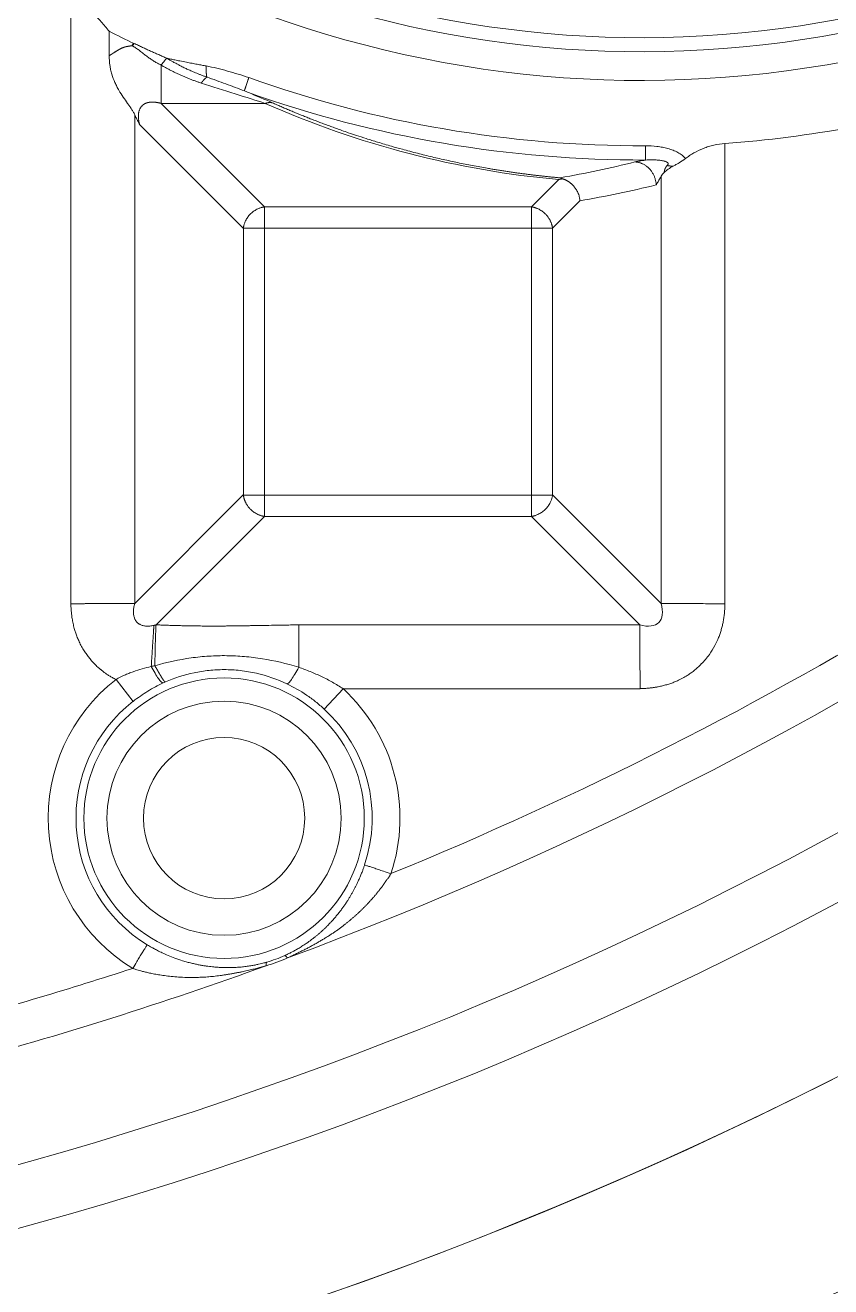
# Model space of a CAD drawing. Header units: millimetres. Extents: x 559 to 1112, y 323 to 643.
# Drawn here: x 741.99 to 759.47, y 403.08 to 430.45 of the extents above; entities that cross this region are included whole.
import ezdxf

# ---------------------------------------------------------------- set-up
doc = ezdxf.new("R2010")
doc.units = ezdxf.units.MM
doc.layers.add('core', color=7, linetype='Continuous', lineweight=20)

msp = doc.modelspace()

# ---------------------------------------------------------------- linework, layer by layer
at = {"layer": 'core', "lineweight": 13}
for p, q in [((742.983, 431.06), (742.983, 417.891)), ((743.815, 429.785), (743.815, 430.317)), ((744.939, 428.752), (744.939, 429.584)), ((744.939, 428.752), (747.2, 428.752)), ((744.939, 428.752), (747.182, 426.507)), ((744.369, 417.901), (744.369, 428.505)), ((746.724, 426.043), (744.477, 428.29)), ((757.176, 417.895), (757.176, 427.884)), ((752.977, 426.507), (753.568, 427.1)), ((755.79, 427.17), (755.79, 417.901)), ((747.182, 426.047), (747.182, 426.507)), ((752.977, 426.507), (747.182, 426.507)), ((752.977, 426.507), (752.977, 426.047)), ((754.03, 426.638), (753.435, 426.043)), ((746.725, 426.047), (747.182, 426.047)), ((747.182, 426.047), (752.977, 426.047)), ((747.182, 420.252), (747.182, 426.047)), ((752.977, 426.047), (753.435, 426.047)), ((752.977, 426.047), (752.977, 420.252)), ((744.369, 417.901), (746.724, 420.256)), ((747.182, 420.252), (746.724, 420.252)), ((747.182, 419.791), (747.182, 420.252)), ((752.977, 420.252), (747.182, 420.252)), ((753.435, 420.252), (752.977, 420.252)), ((752.977, 420.252), (752.977, 419.791)), ((753.435, 420.256), (755.79, 417.901)), ((747.182, 419.791), (744.831, 417.438)), ((747.182, 419.791), (752.977, 419.791)), ((755.328, 417.439), (752.977, 419.791)), ((755.328, 417.439), (747.926, 417.439)), ((743.964, 416.254), (744.334, 415.778)), ((748.481, 415.609), (748.889, 416.053)), ((748.889, 416.053), (755.334, 416.053))]:
    msp.add_line(p, q, dxfattribs=at)
for radius in [3.043, 2.541, 1.75]:
    msp.add_circle((746.307, 413.243), radius, dxfattribs=at)
for centre, radius, start, end in [((719.145, 493.318), 100.6, 305.96599, 77.45703), ((719.145, 493.318), 100.175, 305.97379, 77.45703), ((719.145, 493.318), 99.403, 314.29502, 77.77562), ((719.145, 493.318), 99.101, 314.55525, 77.77562), ((719.145, 493.318), 99.011, 314.62948, 77.83606), ((719.145, 487.282), 85.99, 282.44405, 347.55593), ((719.145, 487.282), 84.657, 283.17659, 346.81803), ((755.361, 453.078), 23.828, 155, 0), ((755.361, 453.078), 23.204, 155, 0), ((755.361, 453.078), 22.9, 155, 0), ((719.145, 487.282), 82.185, 290.31629, 318.42626), ((755.361, 453.078), 25.522, 243.102, 244.4513), ((755.361, 453.078), 25.246, 250.2831, 270.2026), ((755.361, 453.078), 25.554, 250.4683, 270.2026), ((755.361, 453.078), 25.259, 274.1211, 280.3825), ((719.145, 487.282), 81.296, 292.25007, 301.59268), ((746.307, 413.243), 3.816, 127.915, 238.682), ((746.307, 413.243), 3.816, 341.61, 47.4296), ((746.307, 413.243), 3.213, 127.8901, 238.6819), ((746.307, 413.243), 3.213, 341.6101, 47.4296), ((719.145, 487.282), 89.341, 235.50132, 304.49868), ((719.145, 487.282), 89.341, 270, 304.49868), ((719.145, 493.318), 99.011, 270, 305.90558), ((719.145, 493.318), 99.101, 270, 305.91575), ((719.145, 493.318), 99.403, 234.05643, 305.94357), ((719.145, 493.318), 100.175, 234.02621, 305.97379), ((719.145, 493.318), 100.6, 270, 305.96564), ((719.145, 487.282), 81.296, 285.04364, 288.04197), ((719.145, 487.282), 82.185, 285.04366, 289.97575)]:
    msp.add_arc(centre, radius, start, end, dxfattribs=at)
for points, degree, knots in [([(743.815, 430.317), (743.76, 430.388), (743.702, 430.457), (743.579, 430.592), (743.514, 430.657), (743.41, 430.752), (743.375, 430.783), (743.32, 430.828), (743.301, 430.843), (743.264, 430.873), (743.245, 430.888), (743.187, 430.931), (743.147, 430.958), (743.067, 431.011), (743.025, 431.036), (742.983, 431.06)], 3, [0, 0, 0, 0, 0.25, 0.25, 0.5, 0.5, 0.625, 0.625, 0.6875, 0.6875, 0.75, 0.75, 0.875, 0.875, 1, 1, 1, 1]), ([(744.354, 430.05), (744.353, 430.049), (744.351, 430.046), (744.348, 430.041), (744.345, 430.036), (744.342, 430.031), (744.339, 430.026), (744.337, 430.022), (744.335, 430.019), (744.334, 430.017), (744.332, 430.015), (744.33, 430.013), (744.327, 430.011), (744.325, 430.01), (744.322, 430.008), (744.318, 430.007), (744.315, 430.006), (744.311, 430.005), (744.308, 430.004), (744.307, 430.004)], 3, [0, 0, 0, 0, 0.082623, 0.164832, 0.246717, 0.328366, 0.409859, 0.49127, 0.528017, 0.565374, 0.603905, 0.644107, 0.686401, 0.731141, 0.778616, 0.829061, 0.88267, 0.939605, 1, 1, 1, 1]), ([(745.064, 429.732), (745.034, 429.745), (744.975, 429.771), (744.888, 429.81), (744.8, 429.849), (744.713, 429.888), (744.625, 429.928), (744.537, 429.969), (744.448, 430.011), (744.387, 430.039), (744.356, 430.053)], 3, [0, 0, 0, 0, 0.124278, 0.248091, 0.37159, 0.494856, 0.617987, 0.742133, 0.868927, 1, 1, 1, 1]), ([(743.815, 429.785), (743.861, 429.818), (743.929, 429.861), (744.008, 429.91), (744.046, 429.931), (744.109, 429.965), (744.171, 429.981), (744.206, 429.989), (744.307, 430.004)], 2, [0, 0, 0, 0.25, 0.25, 0.5, 0.5, 0.75, 0.75, 1, 1, 1]), ([(743.815, 429.785), (743.815, 429.716), (743.819, 429.649), (743.833, 429.55), (743.839, 429.517), (743.853, 429.452), (743.862, 429.419), (743.89, 429.323), (743.913, 429.262), (743.952, 429.175), (743.972, 429.132), (743.994, 429.091), (744.009, 429.063), (744.017, 429.05), (744.055, 428.984), (744.087, 428.934), (744.151, 428.841), (744.182, 428.796), (744.228, 428.732), (744.242, 428.711), (744.271, 428.67), (744.285, 428.65), (744.312, 428.609), (744.324, 428.589), (744.348, 428.548), (744.359, 428.527), (744.369, 428.505)], 3, [0, 0, 0, 0, 0.125, 0.125, 0.1875, 0.1875, 0.25, 0.25, 0.375, 0.375, 0.4375, 0.46875, 0.46875, 0.5, 0.5, 0.625, 0.625, 0.75, 0.75, 0.8125, 0.8125, 0.875, 0.875, 0.9375, 0.9375, 1, 1, 1, 1]), ([(744.307, 430.004), (744.31, 430.003), (744.316, 430), (744.326, 429.995), (744.338, 429.988), (744.352, 429.98), (744.369, 429.971), (744.394, 429.955), (744.425, 429.933), (744.461, 429.906), (744.498, 429.877), (744.536, 429.846), (744.575, 429.816), (744.611, 429.788), (744.645, 429.762), (744.682, 429.736), (744.718, 429.712), (744.755, 429.688), (744.791, 429.665), (744.828, 429.643), (744.865, 429.622), (744.902, 429.603), (744.927, 429.59), (744.939, 429.584)], 3, [0, 0, 0, 0, 0.011425, 0.026184, 0.04421, 0.065434, 0.089788, 0.117217, 0.181066, 0.239491, 0.293834, 0.363022, 0.434478, 0.485614, 0.545059, 0.603924, 0.662222, 0.719961, 0.777143, 0.83376, 0.889793, 0.945217, 1, 1, 1, 1]), ([(745.064, 429.732), (745.062, 429.73), (745.059, 429.728), (745.054, 429.723), (745.049, 429.718), (745.044, 429.713), (745.038, 429.706), (745.032, 429.699), (745.025, 429.692), (745.018, 429.683), (745.011, 429.674), (745.002, 429.662), (744.991, 429.648), (744.979, 429.633), (744.968, 429.618), (744.957, 429.605), (744.948, 429.594), (744.942, 429.587), (744.939, 429.584)], 3, [0, 0, 0, 0, 0.034695, 0.072653, 0.113919, 0.158542, 0.206567, 0.258039, 0.313, 0.37149, 0.433547, 0.499201, 0.60575, 0.703304, 0.791626, 0.870562, 0.940026, 1, 1, 1, 1]), ([(745.812, 429.194), (745.801, 429.197), (745.778, 429.205), (745.744, 429.216), (745.71, 429.228), (745.676, 429.24), (745.642, 429.253), (745.608, 429.265), (745.574, 429.278), (745.541, 429.291), (745.507, 429.305), (745.473, 429.319), (745.439, 429.333), (745.406, 429.347), (745.372, 429.362), (745.339, 429.377), (745.305, 429.393), (745.272, 429.409), (745.238, 429.425), (745.205, 429.441), (745.171, 429.458), (745.138, 429.475), (745.105, 429.492), (745.072, 429.51), (745.038, 429.528), (745.005, 429.546), (744.972, 429.565), (744.95, 429.577), (744.939, 429.584)], 3, [0, 0, 0, 0, 0.037569, 0.075198, 0.112887, 0.150638, 0.188453, 0.226333, 0.26428, 0.302296, 0.340381, 0.378539, 0.416769, 0.455074, 0.493454, 0.531913, 0.57045, 0.609068, 0.647769, 0.686552, 0.725421, 0.764376, 0.803419, 0.842551, 0.881774, 0.921088, 0.960497, 1, 1, 1, 1]), ([(745.064, 429.732), (745.074, 429.73), (745.103, 429.724), (745.16, 429.712), (745.245, 429.694), (745.358, 429.672), (745.484, 429.647), (745.609, 429.623), (745.721, 429.602), (745.823, 429.583), (745.887, 429.571), (745.917, 429.565)], 3, [0, 0, 0, 0, 0.035, 0.102548, 0.2026, 0.335092, 0.499942, 0.644035, 0.775386, 0.89403, 1, 1, 1, 1]), ([(745.064, 429.732), (745.066, 429.731), (745.07, 429.728), (745.08, 429.723), (745.093, 429.715), (745.111, 429.705), (745.132, 429.693), (745.157, 429.678), (745.187, 429.661), (745.22, 429.642), (745.261, 429.62), (745.313, 429.592), (745.383, 429.556), (745.448, 429.524), (745.503, 429.498), (745.543, 429.48), (745.587, 429.46), (745.635, 429.439), (745.687, 429.417), (745.743, 429.394), (745.803, 429.37), (745.867, 429.346), (745.911, 429.33), (745.933, 429.322)], 3, [0, 0, 0, 0, 0.006439, 0.017569, 0.033453, 0.054136, 0.079637, 0.109954, 0.145057, 0.184895, 0.22939, 0.289433, 0.370598, 0.472664, 0.51462, 0.560793, 0.611164, 0.665709, 0.724402, 0.787214, 0.85411, 0.925053, 1, 1, 1, 1]), ([(745.917, 429.566), (745.995, 429.551), (746.073, 429.534), (746.228, 429.496), (746.305, 429.476), (746.46, 429.433), (746.537, 429.411), (746.691, 429.363), (746.768, 429.338), (746.844, 429.312)], 3, [0, 0, 0, 0, 0.25, 0.25, 0.5, 0.5, 0.75, 0.75, 1, 1, 1, 1]), ([(746.748, 429.023), (746.682, 429.049), (746.615, 429.074), (746.481, 429.125), (746.413, 429.15), (746.277, 429.2), (746.209, 429.225), (746.072, 429.274), (746.003, 429.298), (745.933, 429.322)], 3, [0, 0, 0, 0, 0.25, 0.25, 0.5, 0.5, 0.75, 0.75, 1, 1, 1, 1]), ([(746.748, 429.023), (746.75, 429.03), (746.754, 429.042), (746.761, 429.066), (746.766, 429.08), (746.771, 429.096), (746.775, 429.107), (746.777, 429.113), (746.787, 429.144), (746.797, 429.173), (746.813, 429.221), (746.82, 429.242), (746.829, 429.267), (746.831, 429.274), (746.833, 429.279), (746.834, 429.281), (746.837, 429.293), (746.841, 429.303), (746.844, 429.312)], 3, [0, 0, 0, 0, 0.25, 0.25, 0.375, 0.4375, 0.4375, 0.5, 0.5, 0.75, 0.75, 0.875, 0.90625, 0.921875, 0.921875, 0.9375, 0.9375, 1, 1, 1, 1]), ([(744.939, 428.752), (744.934, 428.754), (744.925, 428.756), (744.911, 428.76), (744.898, 428.763), (744.884, 428.766), (744.871, 428.769), (744.858, 428.771), (744.845, 428.774), (744.832, 428.775), (744.82, 428.777), (744.807, 428.778), (744.795, 428.78), (744.783, 428.78), (744.771, 428.781), (744.759, 428.781), (744.748, 428.781), (744.736, 428.781), (744.725, 428.78), (744.714, 428.78), (744.704, 428.779), (744.693, 428.777), (744.683, 428.776), (744.673, 428.774), (744.663, 428.772), (744.653, 428.77), (744.643, 428.767), (744.634, 428.765), (744.625, 428.762), (744.616, 428.758), (744.608, 428.755), (744.599, 428.751), (744.591, 428.747), (744.583, 428.743), (744.575, 428.739), (744.568, 428.734), (744.56, 428.729), (744.553, 428.724), (744.547, 428.719), (744.54, 428.713), (744.534, 428.708), (744.525, 428.7), (744.515, 428.689), (744.504, 428.674), (744.493, 428.659), (744.484, 428.643), (744.476, 428.625), (744.469, 428.607), (744.462, 428.588), (744.457, 428.568), (744.453, 428.547), (744.45, 428.525), (744.448, 428.502), (744.448, 428.478), (744.448, 428.454), (744.45, 428.428), (744.453, 428.402), (744.457, 428.375), (744.462, 428.347), (744.469, 428.319), (744.474, 428.3), (744.477, 428.29)], 3, [0, 0, 0, 0, 0.017943, 0.035555, 0.052836, 0.06979, 0.086419, 0.102725, 0.11871, 0.134379, 0.149733, 0.164776, 0.179511, 0.193942, 0.208073, 0.221907, 0.23545, 0.248706, 0.261679, 0.274375, 0.2868, 0.29896, 0.310861, 0.322509, 0.333913, 0.34508, 0.356018, 0.366736, 0.377244, 0.387551, 0.397668, 0.407606, 0.417376, 0.426992, 0.436466, 0.445812, 0.455043, 0.464175, 0.473222, 0.4822, 0.491125, 0.500014, 0.518762, 0.537752, 0.55713, 0.577035, 0.597593, 0.61892, 0.64112, 0.664284, 0.688493, 0.713818, 0.740321, 0.768056, 0.797071, 0.827405, 0.859096, 0.892175, 0.926669, 0.962604, 1, 1, 1, 1]), ([(753.602, 427.137), (753.588, 427.138), (753.56, 427.141), (753.518, 427.145), (753.475, 427.149), (753.433, 427.153), (753.39, 427.157), (753.347, 427.161), (753.303, 427.166), (753.26, 427.171), (753.216, 427.175), (753.173, 427.18), (753.129, 427.185), (753.085, 427.19), (753.04, 427.196), (752.996, 427.201), (752.951, 427.206), (752.906, 427.212), (752.861, 427.218), (752.816, 427.224), (752.77, 427.23), (752.724, 427.236), (752.679, 427.242), (752.633, 427.248), (752.586, 427.255), (752.54, 427.262), (752.493, 427.269), (752.447, 427.276), (752.4, 427.283), (752.353, 427.29), (752.305, 427.297), (752.258, 427.305), (752.21, 427.313), (752.162, 427.32), (752.114, 427.328), (752.066, 427.337), (751.926, 427.361), (751.695, 427.403), (751.375, 427.467), (751.057, 427.536), (750.74, 427.61), (750.501, 427.67), (750.312, 427.719), (750.15, 427.763), (749.916, 427.829), (749.654, 427.906), (749.401, 427.986), (749.189, 428.054), (749.014, 428.113), (748.873, 428.162), (748.754, 428.204), (748.647, 428.243), (748.541, 428.282), (748.436, 428.321), (748.332, 428.361), (748.229, 428.4), (748.128, 428.44), (748.027, 428.48), (747.928, 428.521), (747.83, 428.561), (747.733, 428.602), (747.637, 428.642), (747.543, 428.683), (747.449, 428.724), (747.388, 428.752), (747.357, 428.765)], 3, [0, 0, 0, 0, 0.005648, 0.01133, 0.017045, 0.022793, 0.028576, 0.034392, 0.040243, 0.046128, 0.052048, 0.058004, 0.063994, 0.07002, 0.076082, 0.08218, 0.088314, 0.094484, 0.100692, 0.106937, 0.113219, 0.119538, 0.125896, 0.132292, 0.138727, 0.1452, 0.151712, 0.158264, 0.164856, 0.171488, 0.17816, 0.184873, 0.191626, 0.198422, 0.205258, 0.212137, 0.219058, 0.265392, 0.312369, 0.360033, 0.408425, 0.457584, 0.471828, 0.497591, 0.535178, 0.58505, 0.626597, 0.662685, 0.693099, 0.717657, 0.73683, 0.755963, 0.775053, 0.794098, 0.813097, 0.832047, 0.850946, 0.869791, 0.888579, 0.90731, 0.925979, 0.944586, 0.963126, 0.981599, 1, 1, 1, 1]), ([(757.176, 427.884), (757.094, 427.878), (757.014, 427.866), (756.897, 427.839), (756.859, 427.828), (756.802, 427.81), (756.783, 427.804), (756.746, 427.791), (756.727, 427.784), (756.636, 427.748), (756.568, 427.714), (756.47, 427.659), (756.439, 427.639), (756.377, 427.598), (756.348, 427.577), (756.319, 427.555)], 3, [0, 0, 0, 0, 0.25, 0.25, 0.375, 0.375, 0.4375, 0.4375, 0.5, 0.5, 0.75, 0.75, 0.875, 0.875, 1, 1, 1, 1]), ([(756.319, 427.555), (756.297, 427.581), (756.273, 427.605), (756.23, 427.638), (756.216, 427.649), (756.185, 427.668), (756.169, 427.678), (756.12, 427.705), (756.086, 427.721), (756.031, 427.742), (756.013, 427.749), (755.975, 427.761), (755.956, 427.767), (755.899, 427.783), (755.86, 427.792), (755.78, 427.808), (755.74, 427.814), (755.617, 427.828), (755.534, 427.833), (755.451, 427.832)], 3, [0, 0, 0, 0, 0.125, 0.125, 0.1875, 0.1875, 0.25, 0.25, 0.375, 0.375, 0.4375, 0.4375, 0.5, 0.5, 0.625, 0.625, 0.75, 0.75, 1, 1, 1, 1]), ([(755.451, 427.832), (755.451, 427.789), (755.451, 427.75), (755.451, 427.68), (755.451, 427.649), (755.451, 427.596), (755.451, 427.575), (755.452, 427.542), (755.452, 427.53), (755.452, 427.524)], 3, [0, 0, 0, 0, 0.25, 0.25, 0.5, 0.5, 0.75, 0.75, 1, 1, 1, 1]), ([(755.223, 427.482), (755.226, 427.483), (755.232, 427.484), (755.242, 427.486), (755.251, 427.488), (755.261, 427.491), (755.272, 427.493), (755.282, 427.495), (755.293, 427.497), (755.304, 427.499), (755.315, 427.501), (755.328, 427.504), (755.343, 427.507), (755.362, 427.51), (755.383, 427.513), (755.405, 427.517), (755.428, 427.521), (755.444, 427.523), (755.452, 427.524)], 3, [0, 0, 0, 0, 0.050194, 0.100358, 0.150498, 0.200621, 0.250733, 0.300842, 0.350953, 0.401074, 0.451211, 0.501371, 0.575951, 0.650583, 0.738002, 0.825354, 0.912675, 1, 1, 1, 1]), ([(755.922, 427.405), (755.928, 427.41), (755.932, 427.416), (755.938, 427.425), (755.94, 427.429), (755.942, 427.436), (755.943, 427.44), (755.942, 427.445), (755.942, 427.447), (755.941, 427.451), (755.94, 427.454), (755.938, 427.458), (755.937, 427.46), (755.934, 427.464), (755.932, 427.466), (755.928, 427.47), (755.925, 427.472), (755.92, 427.475), (755.918, 427.477), (755.909, 427.482), (755.903, 427.485), (755.891, 427.49), (755.884, 427.492), (755.872, 427.496), (755.865, 427.498), (755.846, 427.503), (755.833, 427.506), (755.794, 427.514), (755.768, 427.517), (755.717, 427.523), (755.692, 427.524), (755.643, 427.527), (755.618, 427.528), (755.545, 427.528), (755.498, 427.527), (755.452, 427.524)], 3, [0, 0, 0, 0, 0.0625, 0.0625, 0.09375, 0.09375, 0.125, 0.125, 0.140625, 0.140625, 0.15625, 0.15625, 0.171875, 0.171875, 0.1875, 0.1875, 0.203125, 0.203125, 0.21875, 0.21875, 0.25, 0.25, 0.28125, 0.28125, 0.3125, 0.3125, 0.375, 0.375, 0.5, 0.5, 0.625, 0.625, 0.75, 0.75, 1, 1, 1, 1]), ([(756.047, 427.388), (756.01, 427.369), (755.976, 427.348), (755.93, 427.314), (755.915, 427.303), (755.886, 427.28), (755.872, 427.268), (755.859, 427.255)], 3, [0, 0, 0, 0, 0.5, 0.5, 0.75, 0.75, 1, 1, 1, 1]), ([(756.319, 427.555), (756.272, 427.519), (756.225, 427.488), (756.156, 427.448), (756.134, 427.435), (756.09, 427.411), (756.068, 427.399), (756.047, 427.388)], 3, [0, 0, 0, 0, 0.5, 0.5, 0.75, 0.75, 1, 1, 1, 1]), ([(753.655, 427.114), (753.658, 427.113), (753.665, 427.111), (753.675, 427.108), (753.685, 427.104), (753.695, 427.1), (753.705, 427.096), (753.716, 427.091), (753.726, 427.087), (753.736, 427.081), (753.746, 427.076), (753.757, 427.07), (753.767, 427.064), (753.777, 427.058), (753.787, 427.051), (753.797, 427.044), (753.807, 427.037), (753.817, 427.029), (753.827, 427.021), (753.837, 427.013), (753.847, 427.005), (753.856, 426.996), (753.866, 426.987), (753.875, 426.977), (753.884, 426.968), (753.893, 426.958), (753.902, 426.947), (753.915, 426.931), (753.932, 426.908), (753.953, 426.876), (753.974, 426.838), (753.993, 426.795), (754.009, 426.751), (754.019, 426.711), (754.025, 426.68), (754.029, 426.656), (754.03, 426.643), (754.03, 426.638)], 3, [0, 0, 0, 0, 0.016892, 0.033983, 0.051272, 0.068757, 0.086437, 0.10431, 0.122373, 0.140623, 0.159057, 0.177673, 0.196466, 0.215434, 0.234571, 0.253874, 0.273338, 0.292959, 0.31273, 0.332647, 0.352703, 0.372894, 0.393212, 0.413652, 0.434206, 0.454868, 0.47563, 0.496485, 0.549309, 0.60891, 0.674968, 0.747024, 0.825048, 0.888701, 0.938653, 0.975567, 1, 1, 1, 1]), ([(755.683, 426.982), (755.686, 426.988), (755.694, 427.002), (755.707, 427.026), (755.724, 427.055), (755.743, 427.089), (755.765, 427.128), (755.782, 427.155), (755.79, 427.17)], 3, [0, 0, 0, 0, 0.098145, 0.223198, 0.375434, 0.555248, 0.763189, 1, 1, 1, 1]), ([(755.859, 427.255), (755.846, 427.243), (755.834, 427.23), (755.811, 427.202), (755.8, 427.186), (755.79, 427.17)], 3, [0, 0, 0, 0, 0.5, 0.5, 1, 1, 1, 1]), ([(747.182, 426.507), (747.182, 426.507), (747.181, 426.507), (747.18, 426.507), (747.179, 426.506), (747.177, 426.506), (747.174, 426.506), (747.172, 426.505), (747.169, 426.505), (747.165, 426.504), (747.161, 426.504), (747.157, 426.503), (747.152, 426.502), (747.147, 426.501), (747.137, 426.499), (747.121, 426.495), (747.096, 426.487), (747.061, 426.474), (747.02, 426.456), (746.979, 426.432), (746.941, 426.406), (746.906, 426.378), (746.875, 426.349), (746.845, 426.317), (746.819, 426.282), (746.794, 426.245), (746.775, 426.209), (746.76, 426.176), (746.75, 426.148), (746.742, 426.123), (746.736, 426.1), (746.731, 426.08), (746.727, 426.062), (746.726, 426.052), (746.725, 426.047)], 3, [0, 0, 0, 0, 0.001456, 0.003322, 0.005706, 0.00865, 0.01216, 0.016222, 0.020816, 0.025915, 0.031506, 0.037494, 0.044733, 0.053222, 0.06296, 0.089233, 0.125967, 0.177299, 0.252368, 0.319085, 0.383842, 0.446637, 0.507469, 0.568058, 0.630111, 0.693644, 0.758674, 0.805253, 0.847798, 0.886307, 0.92078, 0.951218, 0.977623, 1, 1, 1, 1]), ([(753.435, 426.047), (753.434, 426.05), (753.433, 426.056), (753.431, 426.066), (753.429, 426.078), (753.426, 426.09), (753.423, 426.104), (753.419, 426.118), (753.414, 426.134), (753.409, 426.15), (753.402, 426.168), (753.395, 426.186), (753.385, 426.208), (753.372, 426.232), (753.357, 426.258), (753.341, 426.282), (753.323, 426.306), (753.304, 426.328), (753.271, 426.363), (753.218, 426.408), (753.157, 426.447), (753.11, 426.469), (753.083, 426.48), (753.059, 426.488), (753.038, 426.495), (753.022, 426.499), (753.011, 426.501), (753.004, 426.503), (752.998, 426.504), (752.994, 426.505), (752.989, 426.505), (752.986, 426.506), (752.983, 426.506), (752.98, 426.507), (752.979, 426.507), (752.978, 426.507), (752.977, 426.507)], 3, [0, 0, 0, 0, 0.013779, 0.029189, 0.046231, 0.064905, 0.085214, 0.107156, 0.130733, 0.155945, 0.182791, 0.211271, 0.241384, 0.284905, 0.327764, 0.369966, 0.411516, 0.452419, 0.492679, 0.616116, 0.747567, 0.800226, 0.842375, 0.874014, 0.9107, 0.937032, 0.949692, 0.960179, 0.968492, 0.975589, 0.981869, 0.98729, 0.991802, 0.995381, 0.998058, 1, 1, 1, 1]), ([(746.725, 420.252), (746.725, 420.249), (746.726, 420.242), (746.728, 420.231), (746.731, 420.22), (746.734, 420.207), (746.737, 420.193), (746.741, 420.178), (746.746, 420.162), (746.752, 420.146), (746.759, 420.128), (746.766, 420.109), (746.777, 420.087), (746.789, 420.063), (746.805, 420.037), (746.822, 420.013), (746.839, 419.989), (746.858, 419.968), (746.891, 419.933), (746.943, 419.889), (747.004, 419.851), (747.051, 419.829), (747.078, 419.818), (747.101, 419.81), (747.122, 419.804), (747.139, 419.8), (747.152, 419.797), (747.161, 419.795), (747.167, 419.794), (747.172, 419.793), (747.175, 419.793), (747.178, 419.792), (747.18, 419.792), (747.182, 419.792), (747.182, 419.791)], 3, [0, 0, 0, 0, 0.01455, 0.030683, 0.048402, 0.067706, 0.088597, 0.111075, 0.135141, 0.160795, 0.188036, 0.216864, 0.247279, 0.291349, 0.33451, 0.376768, 0.418129, 0.458596, 0.498174, 0.619913, 0.749964, 0.80214, 0.843903, 0.875251, 0.911606, 0.9377, 0.955706, 0.968868, 0.977739, 0.984436, 0.989704, 0.994039, 0.997419, 1, 1, 1, 1]), ([(752.977, 419.791), (752.978, 419.792), (752.979, 419.792), (752.981, 419.792), (752.984, 419.793), (752.987, 419.793), (752.991, 419.794), (752.994, 419.794), (752.999, 419.795), (753.008, 419.797), (753.02, 419.8), (753.038, 419.804), (753.063, 419.811), (753.097, 419.824), (753.138, 419.842), (753.179, 419.866), (753.216, 419.891), (753.251, 419.918), (753.282, 419.947), (753.311, 419.978), (753.338, 420.013), (753.363, 420.05), (753.383, 420.086), (753.398, 420.119), (753.408, 420.147), (753.417, 420.173), (753.423, 420.197), (753.428, 420.217), (753.432, 420.236), (753.434, 420.247), (753.435, 420.252)], 3, [0, 0, 0, 0, 0.002575, 0.005952, 0.010288, 0.015562, 0.019737, 0.024926, 0.031128, 0.044233, 0.06229, 0.088326, 0.12473, 0.17559, 0.249972, 0.316026, 0.380045, 0.442026, 0.50197, 0.56163, 0.623308, 0.687018, 0.752778, 0.799851, 0.843007, 0.882242, 0.917558, 0.948954, 0.976433, 1, 1, 1, 1]), ([(744.369, 417.901), (744.367, 417.901), (744.362, 417.901), (744.353, 417.901), (744.342, 417.901), (744.331, 417.901), (744.317, 417.901), (744.302, 417.901), (744.286, 417.901), (744.267, 417.901), (744.246, 417.901), (744.222, 417.901), (744.196, 417.901), (744.168, 417.901), (744.136, 417.901), (744.101, 417.901), (744.063, 417.901), (744.022, 417.902), (743.977, 417.902), (743.928, 417.902), (743.876, 417.902), (743.809, 417.902), (743.726, 417.902), (743.628, 417.902), (743.527, 417.901), (743.452, 417.9), (743.406, 417.9), (743.387, 417.899), (743.366, 417.899), (743.344, 417.899), (743.319, 417.898), (743.293, 417.898), (743.265, 417.897), (743.236, 417.897), (743.204, 417.896), (743.171, 417.896), (743.137, 417.895), (743.101, 417.894), (743.063, 417.893), (743.023, 417.892), (742.997, 417.892), (742.983, 417.891)], 3, [0, 0, 0, 0, 0.010894, 0.023156, 0.036803, 0.051851, 0.068317, 0.08622, 0.105576, 0.126404, 0.148723, 0.172547, 0.197892, 0.224772, 0.253195, 0.28317, 0.314699, 0.347779, 0.382405, 0.41856, 0.456225, 0.495369, 0.558748, 0.621719, 0.684105, 0.745742, 0.755939, 0.767151, 0.779371, 0.792589, 0.806796, 0.82198, 0.83813, 0.855231, 0.873267, 0.892221, 0.912072, 0.932801, 0.954382, 0.976791, 1, 1, 1, 1]), ([(742.983, 417.891), (742.983, 417.881), (742.984, 417.86), (742.985, 417.827), (742.987, 417.791), (742.99, 417.752), (742.993, 417.711), (742.998, 417.667), (743.003, 417.621), (743.011, 417.572), (743.019, 417.521), (743.03, 417.468), (743.043, 417.413), (743.059, 417.348), (743.082, 417.273), (743.113, 417.186), (743.152, 417.093), (743.2, 416.994), (743.254, 416.9), (743.311, 416.813), (743.369, 416.735), (743.43, 416.66), (743.496, 416.588), (743.545, 416.541), (743.573, 416.515), (743.582, 416.508), (743.591, 416.499), (743.603, 416.489), (743.616, 416.478), (743.631, 416.466), (743.647, 416.452), (743.666, 416.438), (743.686, 416.422), (743.708, 416.406), (743.732, 416.388), (743.758, 416.37), (743.787, 416.352), (743.817, 416.332), (743.85, 416.312), (743.885, 416.292), (743.922, 416.272), (743.948, 416.259), (743.961, 416.252)], 3, [0, 0, 0, 0, 0.015117, 0.031627, 0.04951, 0.068748, 0.089321, 0.111212, 0.134401, 0.158871, 0.184605, 0.211588, 0.239805, 0.269246, 0.310717, 0.356614, 0.406874, 0.461454, 0.520332, 0.568759, 0.617038, 0.665222, 0.713363, 0.761512, 0.765949, 0.771414, 0.777907, 0.785428, 0.793978, 0.803559, 0.814172, 0.825818, 0.8385, 0.852221, 0.866984, 0.882793, 0.899654, 0.917573, 0.936558, 0.956617, 0.97776, 1, 1, 1, 1]), ([(755.334, 416.053), (755.344, 416.053), (755.362, 416.054), (755.39, 416.055), (755.418, 416.056), (755.447, 416.058), (755.477, 416.061), (755.507, 416.063), (755.537, 416.066), (755.568, 416.07), (755.6, 416.074), (755.631, 416.078), (755.664, 416.083), (755.697, 416.089), (755.749, 416.099), (755.821, 416.115), (755.911, 416.139), (755.999, 416.167), (756.069, 416.193), (756.126, 416.217), (756.173, 416.238), (756.227, 416.265), (756.288, 416.299), (756.355, 416.339), (756.427, 416.387), (756.504, 416.445), (756.584, 416.512), (756.701, 416.624), (756.834, 416.782), (756.956, 416.979), (757.027, 417.134), (757.07, 417.251), (757.097, 417.336), (757.12, 417.424), (757.135, 417.499), (757.146, 417.56), (757.153, 417.607), (757.159, 417.654), (757.165, 417.702), (757.169, 417.749), (757.172, 417.798), (757.175, 417.846), (757.176, 417.878), (757.176, 417.895)], 3, [0, 0, 0, 0, 0.009399, 0.018991, 0.028776, 0.038752, 0.048916, 0.059269, 0.069807, 0.080531, 0.091439, 0.10253, 0.113804, 0.125259, 0.136895, 0.169139, 0.201076, 0.232744, 0.264181, 0.278763, 0.296456, 0.317235, 0.341072, 0.367947, 0.397841, 0.430751, 0.466684, 0.505669, 0.59837, 0.677805, 0.744028, 0.774646, 0.805494, 0.836603, 0.868006, 0.884275, 0.900598, 0.91698, 0.933429, 0.949949, 0.966547, 0.983229, 1, 1, 1, 1]), ([(757.176, 417.895), (757.107, 417.895), (757.037, 417.896), (756.895, 417.896), (756.823, 417.897), (756.682, 417.898), (756.612, 417.898), (756.476, 417.899), (756.41, 417.899), (756.284, 417.899), (756.224, 417.9), (756.112, 417.9), (756.061, 417.9), (755.967, 417.901), (755.924, 417.901), (755.85, 417.901), (755.817, 417.901), (755.79, 417.901)], 3, [0, 0, 0, 0, 0.125, 0.125, 0.25, 0.25, 0.375, 0.375, 0.5, 0.5, 0.625, 0.625, 0.75, 0.75, 0.875, 0.875, 1, 1, 1, 1]), ([(744.784, 417.427), (744.785, 417.427), (744.786, 417.427), (744.792, 417.429), (744.797, 417.43), (744.807, 417.432), (744.811, 417.433), (744.82, 417.435), (744.824, 417.436), (744.829, 417.438), (744.83, 417.438), (744.831, 417.438)], 3, [0, 0, 0, 0, 0.056226, 0.056226, 0.370555, 0.370555, 0.68495, 0.68495, 0.923366, 0.923366, 1, 1, 1, 1]), ([(744.805, 416.552), (744.806, 416.65), (744.808, 416.745), (744.812, 416.923), (744.814, 417.006), (744.819, 417.158), (744.821, 417.227), (744.826, 417.346), (744.828, 417.397), (744.831, 417.438)], 3, [0, 0, 0, 0, 0.25, 0.25, 0.5, 0.5, 0.75, 0.75, 1, 1, 1, 1]), ([(747.926, 417.439), (747.903, 417.439), (747.855, 417.437), (747.783, 417.436), (747.709, 417.434), (747.632, 417.433), (747.524, 417.431), (747.373, 417.428), (747.218, 417.426), (747.096, 417.424), (747.019, 417.422), (746.955, 417.421), (746.901, 417.421), (746.86, 417.42), (746.829, 417.419), (746.81, 417.419), (746.794, 417.419), (746.777, 417.419), (746.754, 417.418), (746.732, 417.418), (746.71, 417.418), (746.689, 417.417), (746.667, 417.417), (746.646, 417.417), (746.625, 417.416), (746.605, 417.416), (746.585, 417.416), (746.565, 417.416), (746.545, 417.415), (746.526, 417.415), (746.506, 417.415), (746.488, 417.415), (746.469, 417.414), (746.451, 417.414), (746.433, 417.414), (746.385, 417.413), (746.3, 417.413), (746.17, 417.412), (746.048, 417.412), (745.944, 417.412), (745.867, 417.412), (745.798, 417.413), (745.736, 417.414), (745.681, 417.414), (745.606, 417.415), (745.509, 417.417), (745.389, 417.42), (745.271, 417.423), (745.157, 417.426), (745.045, 417.43), (744.937, 417.434), (744.866, 417.437), (744.831, 417.438)], 3, [0, 0, 0, 0, 0.022764, 0.046126, 0.070099, 0.094694, 0.11992, 0.175391, 0.241234, 0.269576, 0.294203, 0.315112, 0.332306, 0.345786, 0.355555, 0.361615, 0.363969, 0.371311, 0.378563, 0.385724, 0.392796, 0.399778, 0.406669, 0.413471, 0.420183, 0.426805, 0.433338, 0.439781, 0.446135, 0.452399, 0.458575, 0.464661, 0.470658, 0.476566, 0.482386, 0.488117, 0.522812, 0.564648, 0.61367, 0.640872, 0.665672, 0.688064, 0.708041, 0.725598, 0.740731, 0.780746, 0.819766, 0.857782, 0.894795, 0.930818, 0.965873, 1, 1, 1, 1]), ([(747.926, 416.518), (747.926, 416.605), (747.926, 416.798), (747.926, 417.067), (747.926, 417.294), (747.926, 417.398), (747.926, 417.439)], 3, [0, 0, 0, 0, 0.214556, 0.479354, 0.744152, 1, 1, 1, 1]), ([(755.328, 417.439), (755.328, 417.412), (755.328, 417.379), (755.328, 417.305), (755.328, 417.263), (755.329, 417.168), (755.329, 417.117), (755.329, 417.005), (755.33, 416.945), (755.33, 416.819), (755.33, 416.753), (755.331, 416.617), (755.331, 416.547), (755.332, 416.406), (755.333, 416.334), (755.333, 416.192), (755.334, 416.122), (755.334, 416.053)], 3, [0, 0, 0, 0, 0.125, 0.125, 0.25, 0.25, 0.375, 0.375, 0.5, 0.5, 0.625, 0.625, 0.75, 0.75, 0.875, 0.875, 1, 1, 1, 1]), ([(747.926, 416.518), (747.66, 416.599), (747.266, 416.691), (746.748, 416.755), (746.364, 416.774), (745.979, 416.764), (745.462, 416.711), (745.07, 416.628), (744.805, 416.552)], 3, [0, 0, 0, 0, 0.25, 0.375, 0.5, 0.625, 0.75, 1, 1, 1, 1]), ([(743.962, 416.253), (744.022, 416.287), (744.083, 416.318), (744.176, 416.36), (744.208, 416.373), (744.271, 416.398), (744.303, 416.41), (744.4, 416.443), (744.465, 416.463), (744.595, 416.501), (744.661, 416.518), (744.727, 416.536)], 3, [0, 0, 0, 0, 0.25, 0.25, 0.375, 0.375, 0.5, 0.5, 0.75, 0.75, 1, 1, 1, 1]), ([(744.986, 416.178), (744.976, 416.177), (744.962, 416.184), (744.927, 416.217), (744.906, 416.241), (744.86, 416.305), (744.835, 416.344), (744.782, 416.433), (744.754, 416.483), (744.727, 416.536)], 3, [0, 0, 0, 0, 0.25, 0.25, 0.5, 0.5, 0.75, 0.75, 1, 1, 1, 1]), ([(744.805, 416.552), (744.807, 416.549), (744.811, 416.542), (744.816, 416.531), (744.822, 416.521), (744.828, 416.511), (744.834, 416.501), (744.84, 416.49), (744.846, 416.48), (744.852, 416.47), (744.857, 416.46), (744.863, 416.45), (744.869, 416.441), (744.874, 416.431), (744.88, 416.421), (744.885, 416.412), (744.891, 416.402), (744.896, 416.393), (744.901, 416.384), (744.906, 416.375), (744.912, 416.366), (744.917, 416.358), (744.922, 416.349), (744.927, 416.341), (744.931, 416.333), (744.936, 416.325), (744.941, 416.317), (744.945, 416.31), (744.95, 416.302), (744.954, 416.295), (744.958, 416.289), (744.962, 416.282), (744.968, 416.274), (744.974, 416.264), (744.981, 416.254), (744.987, 416.244), (744.993, 416.235), (744.999, 416.228), (745.005, 416.221), (745.01, 416.215), (745.015, 416.21), (745.019, 416.206), (745.023, 416.203), (745.027, 416.201), (745.03, 416.199), (745.032, 416.199), (745.033, 416.199)], 3, [0, 0, 0, 0, 0.017281, 0.034655, 0.052118, 0.069665, 0.087294, 0.105, 0.12278, 0.140631, 0.15855, 0.176535, 0.194583, 0.212692, 0.230861, 0.249088, 0.267372, 0.285707, 0.304089, 0.322513, 0.340975, 0.359471, 0.377996, 0.396544, 0.415113, 0.433698, 0.452295, 0.4709, 0.489509, 0.50812, 0.526729, 0.545332, 0.563927, 0.598524, 0.633052, 0.66748, 0.701775, 0.735902, 0.769828, 0.80353, 0.836993, 0.8702, 0.903129, 0.935758, 0.968057, 1, 1, 1, 1]), ([(745.033, 416.199), (745.232, 416.286), (745.441, 416.353), (745.763, 416.421), (745.872, 416.438), (746.089, 416.46), (746.198, 416.466), (746.307, 416.466)], 3, [0, 0, 0, 0, 0.5, 0.5, 0.75, 0.75, 1, 1, 1, 1]), ([(746.307, 416.466), (746.425, 416.466), (746.542, 416.46), (746.776, 416.433), (746.892, 416.414), (747.237, 416.335), (747.461, 416.258), (747.671, 416.158)], 3, [0, 0, 0, 0, 0.25, 0.25, 0.5, 0.5, 1, 1, 1, 1]), ([(747.926, 416.518), (747.898, 416.465), (747.871, 416.415), (747.817, 416.326), (747.792, 416.287), (747.747, 416.223), (747.727, 416.198), (747.693, 416.165), (747.68, 416.157), (747.671, 416.158)], 3, [0, 0, 0, 0, 0.25, 0.25, 0.5, 0.5, 0.75, 0.75, 1, 1, 1, 1]), ([(747.926, 416.518), (747.969, 416.503), (748.011, 416.488), (748.094, 416.457), (748.136, 416.441), (748.26, 416.39), (748.341, 416.354), (748.502, 416.277), (748.581, 416.236), (748.737, 416.149), (748.813, 416.102), (748.889, 416.053)], 3, [0, 0, 0, 0, 0.125, 0.125, 0.25, 0.25, 0.5, 0.5, 0.75, 0.75, 1, 1, 1, 1]), ([(744.986, 416.178), (744.929, 416.151), (744.872, 416.123), (744.76, 416.063), (744.705, 416.031), (744.596, 415.964), (744.543, 415.929), (744.437, 415.856), (744.385, 415.818), (744.334, 415.778)], 3, [0, 0, 0, 0, 0.25, 0.25, 0.5, 0.5, 0.75, 0.75, 1, 1, 1, 1]), ([(748.481, 415.609), (748.419, 415.665), (748.357, 415.719), (748.228, 415.821), (748.162, 415.869), (747.96, 416.006), (747.819, 416.087), (747.671, 416.158)], 3, [0, 0, 0, 0, 0.25, 0.25, 0.5, 0.5, 1, 1, 1, 1]), ([(749.356, 412.229), (749.353, 412.22), (749.347, 412.202), (749.337, 412.173), (749.326, 412.142), (749.314, 412.107), (749.3, 412.071), (749.284, 412.031), (749.267, 411.989), (749.248, 411.944), (749.227, 411.897), (749.204, 411.847), (749.179, 411.796), (749.152, 411.742), (749.123, 411.686), (749.091, 411.628), (749.058, 411.571), (749.024, 411.515), (748.99, 411.459), (748.952, 411.402), (748.911, 411.342), (748.867, 411.281), (748.82, 411.218), (748.769, 411.154), (748.715, 411.088), (748.661, 411.027), (748.608, 410.97), (748.559, 410.918), (748.51, 410.869), (748.462, 410.823), (748.414, 410.779), (748.367, 410.737), (748.32, 410.697), (748.274, 410.66), (748.229, 410.624), (748.183, 410.59), (748.136, 410.556), (748.088, 410.523), (748.042, 410.492), (747.998, 410.463), (747.956, 410.437), (747.915, 410.413), (747.876, 410.391), (747.839, 410.37), (747.804, 410.351), (747.771, 410.334), (747.741, 410.318), (747.712, 410.304), (747.686, 410.292), (747.663, 410.28), (747.641, 410.271), (747.628, 410.264), (747.622, 410.262)], 3, [0, 0, 0, 0, 0.009601, 0.020286, 0.032054, 0.044904, 0.058835, 0.073849, 0.089948, 0.107136, 0.12542, 0.144806, 0.165302, 0.18692, 0.209668, 0.233558, 0.2586, 0.281212, 0.305228, 0.330652, 0.357489, 0.38574, 0.415396, 0.446442, 0.47887, 0.512696, 0.540954, 0.568447, 0.595173, 0.621111, 0.646243, 0.670558, 0.694048, 0.716708, 0.738534, 0.759527, 0.782307, 0.804019, 0.824669, 0.844264, 0.862815, 0.880328, 0.896815, 0.912284, 0.926742, 0.940195, 0.952649, 0.964107, 0.974571, 0.984042, 0.992518, 1, 1, 1, 1]), ([(749.928, 412.039), (749.923, 412.031), (749.914, 412.017), (749.9, 411.995), (749.886, 411.974), (749.871, 411.952), (749.857, 411.931), (749.842, 411.909), (749.827, 411.888), (749.813, 411.866), (749.797, 411.845), (749.782, 411.824), (749.767, 411.802), (749.751, 411.781), (749.736, 411.76), (749.72, 411.739), (749.704, 411.718), (749.688, 411.697), (749.671, 411.676), (749.655, 411.655), (749.638, 411.635), (749.622, 411.614), (749.605, 411.593), (749.588, 411.573), (749.571, 411.553), (749.553, 411.532), (749.536, 411.512), (749.518, 411.492), (749.5, 411.472), (749.482, 411.452), (749.464, 411.432), (749.446, 411.412), (749.427, 411.392), (749.409, 411.372), (749.39, 411.353), (749.371, 411.333), (749.352, 411.314), (749.333, 411.295), (749.313, 411.275), (749.294, 411.256), (749.274, 411.237), (749.254, 411.218), (749.234, 411.199), (749.214, 411.181), (749.194, 411.162), (749.173, 411.143), (749.152, 411.125), (749.132, 411.106), (749.111, 411.088), (749.089, 411.07), (749.068, 411.052), (749.047, 411.034), (749.025, 411.016), (749.003, 410.998), (748.981, 410.98), (748.959, 410.962), (748.937, 410.945), (748.915, 410.927), (748.892, 410.91), (748.858, 410.884), (748.81, 410.848), (748.75, 410.805), (748.688, 410.762), (748.625, 410.72), (748.56, 410.679), (748.494, 410.637), (748.427, 410.597), (748.358, 410.556), (748.288, 410.517), (748.217, 410.477), (748.144, 410.438), (748.07, 410.399), (747.994, 410.361), (747.918, 410.323), (747.84, 410.285), (747.76, 410.247), (747.707, 410.222), (747.68, 410.21)], 3, [0, 0, 0, 0, 0.008611, 0.017239, 0.025883, 0.034544, 0.043221, 0.051916, 0.060628, 0.069357, 0.078103, 0.086868, 0.09565, 0.104451, 0.11327, 0.122108, 0.130964, 0.139839, 0.148733, 0.157647, 0.16658, 0.175533, 0.184505, 0.193498, 0.20251, 0.211543, 0.220597, 0.229671, 0.238766, 0.247882, 0.257019, 0.266178, 0.275358, 0.284559, 0.293783, 0.303028, 0.312296, 0.321586, 0.330899, 0.340234, 0.349591, 0.358972, 0.368376, 0.377803, 0.387253, 0.396727, 0.406225, 0.415746, 0.425291, 0.434861, 0.444454, 0.454072, 0.463714, 0.473381, 0.483073, 0.49279, 0.502531, 0.512298, 0.52209, 0.531908, 0.557163, 0.582682, 0.60847, 0.63453, 0.660867, 0.687487, 0.714392, 0.741587, 0.769076, 0.796863, 0.824951, 0.853344, 0.882045, 0.911059, 0.940387, 0.970033, 1, 1, 1, 1]), ([(749.928, 412.039), (749.875, 412.056), (749.782, 412.087), (749.652, 412.13), (749.55, 412.164), (749.465, 412.193), (749.384, 412.219), (749.36, 412.228), (749.356, 412.229)], 3, [0, 0, 0, 0, 0.20076, 0.336288, 0.471817, 0.607345, 0.742873, 1, 1, 1, 1]), ([(744.637, 410.498), (744.635, 410.494), (744.622, 410.472), (744.577, 410.399), (744.531, 410.323), (744.475, 410.231), (744.404, 410.114), (744.353, 410.03), (744.324, 409.983)], 3, [0, 0, 0, 0, 0.257206, 0.392721, 0.528236, 0.663751, 0.799266, 1, 1, 1, 1]), ([(746.307, 410.001), (746.302, 410.001), (746.289, 410.002), (746.266, 410.003), (746.236, 410.004), (746.2, 410.006), (746.157, 410.009), (746.107, 410.013), (746.051, 410.018), (745.988, 410.025), (745.919, 410.034), (745.845, 410.046), (745.766, 410.06), (745.684, 410.077), (745.596, 410.097), (745.504, 410.121), (745.384, 410.156), (745.246, 410.203), (745.098, 410.261), (744.972, 410.317), (744.866, 410.369), (744.781, 410.414), (744.716, 410.451), (744.67, 410.478), (744.646, 410.492), (744.637, 410.498)], 3, [0, 0, 0, 0, 0.009834, 0.023611, 0.04133, 0.062985, 0.088564, 0.118042, 0.151382, 0.18855, 0.22955, 0.274399, 0.320149, 0.368906, 0.420659, 0.475399, 0.533085, 0.633607, 0.721756, 0.797773, 0.861862, 0.914137, 0.95462, 0.983266, 1, 1, 1, 1]), ([(747.232, 410.119), (747.225, 410.116), (747.204, 410.111), (747.167, 410.101), (747.116, 410.088), (747.052, 410.072), (746.974, 410.056), (746.882, 410.039), (746.8, 410.027), (746.73, 410.019), (746.677, 410.013), (746.624, 410.009), (746.571, 410.005), (746.518, 410.003), (746.465, 410.001), (746.413, 410), (746.36, 410), (746.325, 410.001), (746.307, 410.001)], 3, [0, 0, 0, 0, 0.024809, 0.064147, 0.117978, 0.186308, 0.269211, 0.366843, 0.479433, 0.536906, 0.594495, 0.652195, 0.709997, 0.767889, 0.825854, 0.883875, 0.941931, 1, 1, 1, 1]), ([(747.232, 410.119), (747.228, 410.115), (747.224, 410.106), (747.221, 410.08), (747.22, 410.063), (747.221, 410.042)], 3, [0, 0, 0, 0, 0.5, 0.5, 1, 1, 1, 1]), ([(747.622, 410.262), (747.625, 410.262), (747.63, 410.26), (747.639, 410.254), (747.647, 410.247), (747.656, 410.239), (747.666, 410.227), (747.675, 410.217), (747.68, 410.21)], 3, [0, 0, 0, 0, 0.257141, 0.392678, 0.528215, 0.663752, 0.799289, 1, 1, 1, 1]), ([(744.324, 409.983), (744.327, 409.982), (744.339, 409.978), (744.362, 409.971), (744.397, 409.96), (744.446, 409.945), (744.507, 409.928), (744.581, 409.909), (744.669, 409.888), (744.771, 409.866), (744.888, 409.845), (745.019, 409.825), (745.165, 409.808), (745.325, 409.795), (745.501, 409.787), (745.644, 409.787), (745.75, 409.789), (745.814, 409.791), (745.879, 409.795), (745.945, 409.799), (746.012, 409.805), (746.08, 409.811), (746.149, 409.819), (746.219, 409.828), (746.29, 409.838), (746.362, 409.849), (746.435, 409.861), (746.509, 409.874), (746.581, 409.888), (746.651, 409.901), (746.718, 409.915), (746.781, 409.929), (746.842, 409.943), (746.9, 409.957), (746.954, 409.97), (747.006, 409.983), (747.055, 409.996), (747.101, 410.008), (747.144, 410.02), (747.184, 410.031), (747.209, 410.038), (747.221, 410.042)], 3, [0, 0, 0, 0, 0.003776, 0.011863, 0.024284, 0.041074, 0.062287, 0.087993, 0.118282, 0.153258, 0.193044, 0.23777, 0.287559, 0.342504, 0.402663, 0.468113, 0.489749, 0.511728, 0.534067, 0.556778, 0.579865, 0.603322, 0.627143, 0.651328, 0.675875, 0.700783, 0.726051, 0.75221, 0.777365, 0.801514, 0.824653, 0.84678, 0.867895, 0.887994, 0.907076, 0.925138, 0.942177, 0.958188, 0.973166, 0.987105, 1, 1, 1, 1])]:
    msp.add_open_spline(points, degree=degree, knots=knots, dxfattribs=at)
for points, degree in [([(744.307, 430.004), (744.331, 430.055), (744.353, 430.054)], 2), ([(745.812, 429.194), (746.298, 429.036), (746.822, 428.878), (747.2, 428.752)], 3), ([(746.748, 429.023), (746.771, 429.013), (746.795, 429.004), (746.818, 428.994)], 3), ([(747.357, 428.765), (747.2, 428.835), (747.015, 428.913), (746.818, 428.995)], 3), ([(753.568, 427.1), (751.377, 427.297), (749.222, 427.856), (747.2, 428.752)], 3), ([(744.477, 428.29), (744.464, 428.313), (744.44, 428.36), (744.404, 428.431), (744.381, 428.48), (744.369, 428.505)], 3), ([(753.602, 427.137), (754.146, 427.236), (754.687, 427.351), (755.223, 427.482)], 3), ([(753.568, 427.1), (753.578, 427.102), (753.597, 427.106), (753.626, 427.111), (753.645, 427.113), (753.655, 427.114)], 3), ([(753.655, 427.114), (753.649, 427.118), (753.638, 427.124), (753.62, 427.131), (753.608, 427.135), (753.602, 427.137)], 3), ([(755.683, 426.982), (755.136, 426.851), (754.585, 426.736), (754.03, 426.638)], 3), ([(746.725, 426.047), (746.725, 424.116), (746.725, 422.185), (746.725, 420.254)], 3), ([(753.435, 420.254), (753.435, 422.185), (753.435, 424.116), (753.435, 426.047)], 3), ([(755.79, 417.901), (755.897, 417.53), (755.699, 417.332), (755.328, 417.439)], 3), ([(744.727, 416.536), (744.753, 416.541), (744.779, 416.546), (744.805, 416.552)], 3), ([(745.033, 416.199), (745.017, 416.192), (745.002, 416.185), (744.986, 416.178)], 3), ([(747.68, 410.21), (747.531, 410.143), (747.378, 410.087), (747.221, 410.042)], 3), ([(747.232, 410.119), (747.366, 410.157), (747.495, 410.205), (747.622, 410.262)], 3)]:
    msp.add_open_spline(points, degree=degree, dxfattribs=at)
for points, weights in [([(745.933, 429.322), (745.921, 429.381), (745.915, 429.464), (745.917, 429.565)], [0.999999999999, 0.986515918651, 0.986515918651, 1]), ([(745.933, 429.322), (745.896, 429.297), (745.855, 429.253), (745.812, 429.194)], [0.957693183372, 0.949976482159, 0.964078754369, 1]), ([(747.357, 428.765), (747.308, 428.776), (747.255, 428.771), (747.2, 428.752)], [0.999999999995, 0.984687367332, 0.984687367265, 0.999999999795]), ([(755.223, 427.482), (755.484, 427.469), (755.672, 427.264), (755.683, 426.982)], [0.999998140036, 0.815503060115, 0.815503865365, 1.00000055579]), ([(755.922, 427.404), (755.878, 427.359), (755.86, 427.307), (755.859, 427.255)], [0.999999999989, 0.999999999988, 0.999999999989, 0.999999999991]), ([(756.047, 427.388), (756.004, 427.391), (755.963, 427.397), (755.922, 427.404)], [0.987221641278, 0.989864204773, 0.994123657676, 0.999999999989]), ([(744.784, 417.427), (744.442, 417.349), (744.268, 417.548), (744.369, 417.901)], [1.0000000044, 1.00000000323, 1.00000000329, 1.00000000457]), ([(744.727, 416.536), (744.753, 416.942), (744.773, 417.253), (744.784, 417.427)], [0.934858318238, 0.902930477165, 0.924644372553, 1.0000000044])]:
    msp.add_rational_spline(points, weights, degree=3, dxfattribs=at)

doc.saveas('drawing.dxf')
